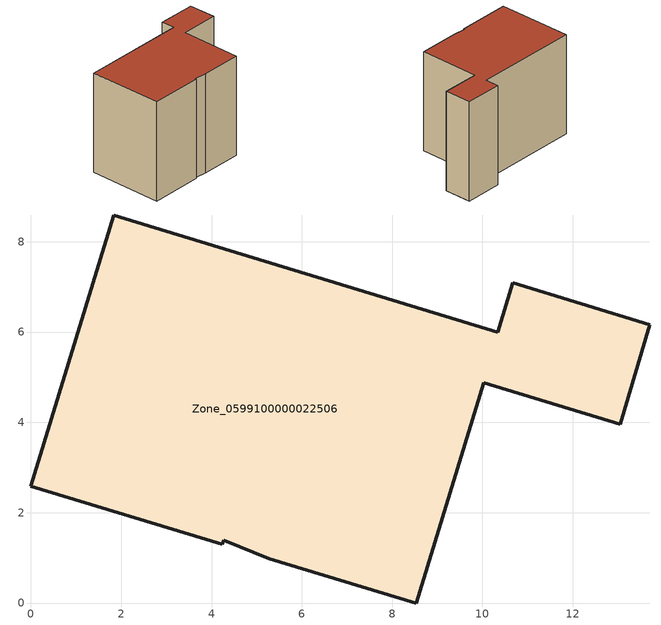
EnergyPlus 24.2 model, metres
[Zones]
Zone_0599100000022506
 floor ground (C_G): 10.34,5.99 10.67,7.09 13.7,6.16 13.05,3.96 10.03,4.88 8.53,0 5.28,0.98 4.27,1.39 4.24,1.3 0,2.58 1.83,8.59 z0
 wall outside (C_F): 13.05,3.96 13.7,6.16 10.67,7.09 10.34,5.99 1.83,8.59 0,2.58 4.24,1.3 4.27,1.39 5.28,0.98 8.53,0 10.03,4.88 13.05,3.96 z0:8.58
 roof outside (C_R): 0,2.58 4.24,1.3 4.27,1.39 5.28,0.98 8.53,0 10.03,4.88 13.05,3.96 13.7,6.16 10.67,7.09 10.34,5.99 1.83,8.59 z8.58
[BUILDING]
Pand.0599100000022506: North Axis=0; Terrain=City; Loads Convergence Tolerance Value=0.04; Temperature Convergence Tolerance Value=0.4; Solar Distribution=FullExterior; Maximum Number of Warmup Days=25; Minimum Number of Warmup Days=1
[Site:Location]
Rotterdam.The.Hague.AP_ZH_NLD Design_Conditions: Latitude=51.96; Longitude=4.45; Time Zone=1; Elevation=-4.5
[SITE:GROUNDTEMPERATURE:BUILDINGSURFACE]
18, 18, 18, 18, 18, 18, 18, 18, 18, 18, 18, 18
[MATERIAL] Thermal Absorptance=0.9; Solar Absorptance=0.7; Visible Absorptance=0.7
Name | Roughness | Thickness | Conductivity | Density | Specific Heat
G.TC.1975-1991 | MediumSmooth | 0.15 | 0.288461 | 540 | 1210
F.TC.1975-1991 | Rough | 0.3 | 0.230769 | 1920 | 840
R.TC.1975-1991 | MediumRough | 0.2 | 0.153846 | 1500 | 1000
[CONSTRUCTION]
C_G: G.TC.1975-1991
C_F: F.TC.1975-1991
C_R: R.TC.1975-1991
[ZONE]
Zone_0599100000022506: Type=1; Multiplier=1; Ceiling Height=Autocalculate; Volume=Autocalculate; Floor Area=autocalculate; Part of Total Floor Area=Yes
[ZONEINFILTRATION:DESIGNFLOWRATE]
Infil_Zone_0599100000022506: Zone or ZoneList or Space or SpaceList=Zone_0599100000022506; Schedule=AlwaysOn; Design Flow Rate Calculation Method=Flow/Area; Flow Rate per Floor Area=0.003; Constant Term Coefficient=1; Temperature Term Coefficient=0; Velocity Term Coefficient=0; Velocity Squared Term Coefficient=0
[HVACTEMPLATE:ZONE:IDEALLOADSAIRSYSTEM]
Zone_0599100000022506: Maximum Heating Supply Air Temperature=50; Minimum Cooling Supply Air Temperature=13; Maximum Heating Supply Air Humidity Ratio=0.0156; Minimum Cooling Supply Air Humidity Ratio=0.0077; Heating Limit=NoLimit; Cooling Limit=NoLimit; Dehumidification Control Type=ConstantSensibleHeatRatio; Cooling Sensible Heat Ratio=0.7; Dehumidification Setpoint=60; Humidification Control Type=None; Humidification Setpoint=30; Outdoor Air Method=None; Outdoor Air Flow Rate per Person=0.00944; Outdoor Air Flow Rate per Zone Floor Area=0; Outdoor Air Flow Rate per Zone=0; Demand Controlled Ventilation Type=None; Outdoor Air Economizer Type=NoEconomizer; Heat Recovery Type=None; Sensible Heat Recovery Effectiveness=0.7; Latent Heat Recovery Effectiveness=0.65
[ZONECONTROL:THERMOSTAT]
ThermostatControl_Zone_0599100000022506: Zone or ZoneList=Zone_0599100000022506; Control Type Schedule=DualSetpointControlType; Control 1=Thermostat_Zone_0599100000022506; Temperature Difference Between Cutout And Setpoint=0
[THERMOSTATSETPOINT:DUALSETPOINT]
Thermostat_Zone_0599100000022506: Heating Setpoint Temperature Schedule=HeatingSetpoint_Zone_0599100000022506; Cooling Setpoint Temperature Schedule=CoolingSetpoint_Zone_0599100000022506
[SCHEDULE:COMPACT]
HeatingSetpoint_Zone_0599100000022506: Through: 12/31, For: AllDays, Until: 24:00, 21
CoolingSetpoint_Zone_0599100000022506: Through: 12/31, For: AllDays, Until: 24:00, 24
DualSetpointControlType: Through: 12/31, For: AllDays, Until: 24:00, 4
AlwaysOn: Through: 12/31, For: AllDays, Until: 24:00, 1
